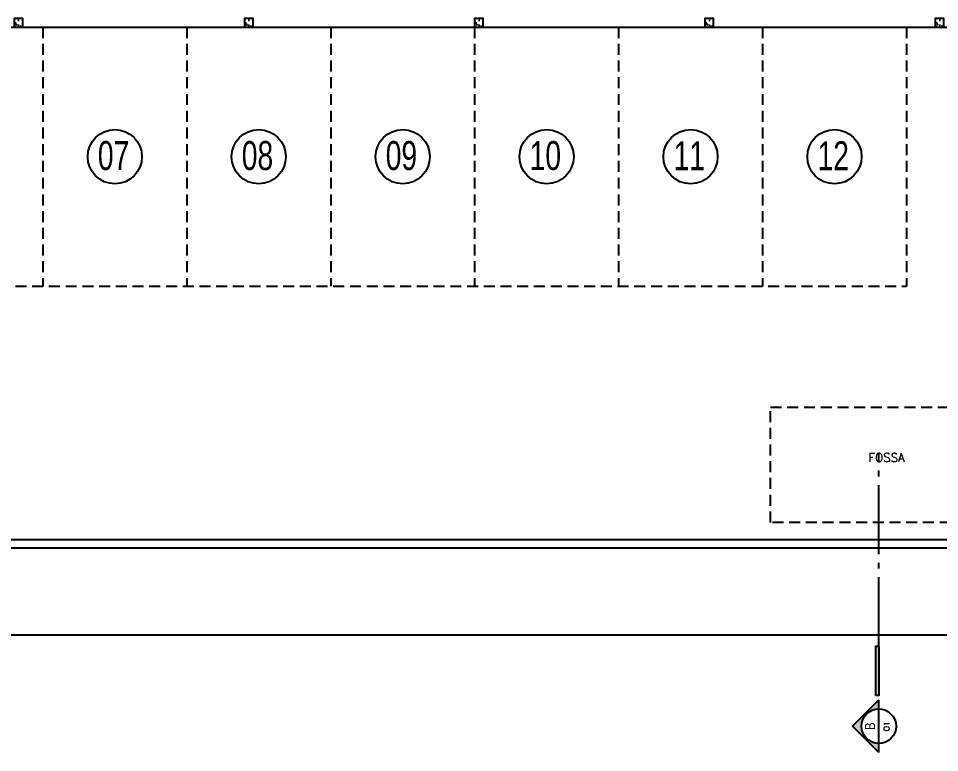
# Model space of a CAD drawing. Header units: millimetres. Extents: x 45003 to 46969, y 6653 to 6979.
# Drawn here: x 45064.44 to 45080.44, y 6859.14 to 6871.89 of the extents above; entities that cross this region are included whole.
import ezdxf
from ezdxf.enums import TextEntityAlignment as Align

# ---------------------------------------------------------------- set-up
doc = ezdxf.new("R2010")
doc.units = ezdxf.units.MM
for name, pattern in [('ACAD_ISO04W100', [30, 24, -3, 0, -3]), ('CONTINUO', [0]), ('HIDDEN', [9.525, 6.35, -3.175])]:
    doc.linetypes.add(name, pattern=pattern)
for name, color, linetype in [('ARQ-ALVENARIA', 4, 'Continuous'), ('ARQ-EIXOS', 2, 'ACAD_ISO04W100'), ('ARQ-ESTRUTURA', 6, 'Continuous'), ('ARQ-HACHURA', 253, 'Continuous'), ('ARQ-PENA-FINA-CINZA', 8, 'Continuous'), ('ARQ-PROJ-01', 1, 'HIDDEN'), ('ARQ-SÍMBOLOS', 2, 'Continuous'), ('ARQ-TEXTO2', 2, 'Continuous'), ('ARQ-TEXTO3', 3, 'Continuous'), ('ARQ-TEXTO4', 4, 'Continuous'), ('meio fio', 2, 'CONTINUO')]:
    doc.layers.add(name, color=color, linetype=linetype)
doc.styles.add('ARIAL', font='ARIALN.TTF', dxfattribs={"height": 0.18})
doc.styles.add('CELIO_COTA', font='technic_.ttf', dxfattribs={"width": 0.85})
doc.styles.add('ROMANS', font='romans.shx')

# ---------------------------------------------------------------- blocks, each defined once
blk = doc.blocks.new('Símbolo_Corte')
at = {"layer": 'ARQ-SÍMBOLOS'}
h = blk.add_hatch(color=256, dxfattribs=at)
h.dxf.hatch_style = 1
h.paths.add_polyline_path([(0, 0.915), (-0.915, 0), (-0.6, 0, -1), (0.6, 0), (0.915, 0)])
at = {"layer": 'ARQ-SÍMBOLOS', "ltscale": 0.1}
blk.add_hatch(color=256, dxfattribs=at).paths.add_polyline_path([(1.063, 0.1), (2.775, 0.1), (2.775, 0), (1.063, 0)])
at = {"layer": 'ARQ-SÍMBOLOS'}
for p, q in [((-0.915, 0), (-0.6, 0)), ((0.6, 0), (0.915, 0))]:
    blk.add_line(p, q, dxfattribs=at)
at = {"layer": 'ARQ-SÍMBOLOS', "color": 4}
blk.add_line((-0.6, 0), (0.6, 0), dxfattribs=at)
at = {"layer": 'ARQ-SÍMBOLOS'}
blk.add_lwpolyline([(-0.915, 0), (0, 0.915), (0.915, 0)], dxfattribs=at)
blk.add_lwpolyline([(1.063, 0.1), (2.775, 0.1), (2.775, 0), (1.063, 0)], close=True, dxfattribs=at)
blk.add_circle((0, 0), 0.6, dxfattribs=at)
at = {"layer": 'ARQ-TEXTO2', "style": 'ROMANS'}
blk.add_attdef('NUMERO-FOLHA', text='', height=0.2, dxfattribs=at).set_placement((0, -0.271), align=Align.MIDDLE_CENTER)
at = {"layer": 'ARQ-TEXTO4', "style": 'ARIAL'}
blk.add_attdef('NUMERO-DESENHO-NA-FOLHA', text='', height=0.35, dxfattribs=at).set_placement((0, 0.301), align=Align.MIDDLE_CENTER)

msp = doc.modelspace()

# ---------------------------------------------------------------- hatches: boundary and pattern name
at = {"layer": 'ARQ-HACHURA'}
h = msp.add_hatch(dxfattribs=at)
h.set_pattern_fill('AR-CONC', color=256, scale=0.03, double=1)
h.set_pattern_definition([(50, (45064.36648, 6871.73931), (0.21518, -0.01883), [0.0225, -0.2475]), (355, (45064.36648, 6871.7393), (-0.04163, 0.22566), [0.018, -0.198]), (100.45, (45064.38441, 6871.73774), (0.17355, 0.20683), [0.01912, -0.21034]), (46.18, (45064.36648, 6871.7993), (0.32017, -0.04966), [0.03375, -0.37125]), (96.64, (45064.39316, 6871.79517), (0.2804, 0.29224), [0.02868, -0.31551]), (351.18, (45064.36648, 6871.7993), (0.2804, 0.29224), [0.027, -0.297]), (21, (45064.39648, 6871.78431), (0.17907, -0.12079), [0.0225, -0.2475]), (326, (45064.39648, 6871.7843), (0.073, 0.21755), [0.018, -0.198]), (71.45, (45064.4114, 6871.77424), (0.25207, 0.09676), [0.01912, -0.21034]), (37.5, (45064.36648, 6871.73931), (0.003648, 0.099868), [0, -0.1956, 0, -0.201, 0, -0.19875]), (7.5, (45064.36648, 6871.73931), (0.07892, 0.118324), [0, -0.1146, 0, -0.1911, 0, -0.07575]), (327.5, (45064.29958, 6871.73931), (0.160147, -0.006766), [0, -0.075, 0, -0.234, 0, -0.3105]), (317.5, (45064.26958, 6871.73931), (0.174956, 0.03003), [0, -0.0975, 0, -0.1554, 0, -0.2205])])
h.paths.add_polyline_path([(45064.516, 6871.889), (45064.366, 6871.889), (45064.366, 6871.739), (45064.516, 6871.739)])
h = msp.add_hatch(dxfattribs=at)
h.set_pattern_fill('AR-CONC', color=256, scale=0.03, double=1)
h.set_pattern_definition([(50, (45068.36648, 6871.73931), (0.21518, -0.01883), [0.0225, -0.2475]), (355, (45068.36648, 6871.7393), (-0.04163, 0.22566), [0.018, -0.198]), (100.45, (45068.38441, 6871.73774), (0.17355, 0.20683), [0.01912, -0.21034]), (46.18, (45068.36648, 6871.7993), (0.32017, -0.04966), [0.03375, -0.37125]), (96.64, (45068.39316, 6871.79517), (0.2804, 0.29224), [0.02868, -0.31551]), (351.18, (45068.36648, 6871.7993), (0.2804, 0.29224), [0.027, -0.297]), (21, (45068.39648, 6871.78431), (0.17907, -0.12079), [0.0225, -0.2475]), (326, (45068.39648, 6871.7843), (0.073, 0.21755), [0.018, -0.198]), (71.45, (45068.4114, 6871.77424), (0.25207, 0.09676), [0.01912, -0.21034]), (37.5, (45068.36648, 6871.73931), (0.003648, 0.099868), [0, -0.1956, 0, -0.201, 0, -0.19875]), (7.5, (45068.36648, 6871.73931), (0.07892, 0.118324), [0, -0.1146, 0, -0.1911, 0, -0.07575]), (327.5, (45068.29958, 6871.73931), (0.160147, -0.006766), [0, -0.075, 0, -0.234, 0, -0.3105]), (317.5, (45068.26958, 6871.73931), (0.174956, 0.03003), [0, -0.0975, 0, -0.1554, 0, -0.2205])])
h.paths.add_polyline_path([(45068.516, 6871.889), (45068.366, 6871.889), (45068.366, 6871.739), (45068.516, 6871.739)])
h = msp.add_hatch(dxfattribs=at)
h.set_pattern_fill('AR-CONC', color=256, scale=0.03, double=1)
h.set_pattern_definition([(50, (45072.36648, 6871.73931), (0.21518, -0.01883), [0.0225, -0.2475]), (355, (45072.36648, 6871.7393), (-0.04163, 0.22566), [0.018, -0.198]), (100.45, (45072.38441, 6871.73774), (0.17355, 0.20683), [0.01912, -0.21034]), (46.18, (45072.36648, 6871.7993), (0.32017, -0.04966), [0.03375, -0.37125]), (96.64, (45072.39316, 6871.79517), (0.2804, 0.29224), [0.02868, -0.31551]), (351.18, (45072.36648, 6871.7993), (0.2804, 0.29224), [0.027, -0.297]), (21, (45072.39648, 6871.78431), (0.17907, -0.12079), [0.0225, -0.2475]), (326, (45072.39648, 6871.7843), (0.073, 0.21755), [0.018, -0.198]), (71.45, (45072.4114, 6871.77424), (0.25207, 0.09676), [0.01912, -0.21034]), (37.5, (45072.36648, 6871.73931), (0.003648, 0.099868), [0, -0.1956, 0, -0.201, 0, -0.19875]), (7.5, (45072.36648, 6871.73931), (0.07892, 0.118324), [0, -0.1146, 0, -0.1911, 0, -0.07575]), (327.5, (45072.29958, 6871.73931), (0.160147, -0.006766), [0, -0.075, 0, -0.234, 0, -0.3105]), (317.5, (45072.26958, 6871.73931), (0.174956, 0.03003), [0, -0.0975, 0, -0.1554, 0, -0.2205])])
h.paths.add_polyline_path([(45072.516, 6871.889), (45072.366, 6871.889), (45072.366, 6871.739), (45072.516, 6871.739)])
h = msp.add_hatch(dxfattribs=at)
h.set_pattern_fill('AR-CONC', color=256, scale=0.03, double=1)
h.set_pattern_definition([(50, (45076.36648, 6871.73931), (0.21518, -0.01883), [0.0225, -0.2475]), (355, (45076.36648, 6871.7393), (-0.04163, 0.22566), [0.018, -0.198]), (100.45, (45076.38441, 6871.73774), (0.17355, 0.20683), [0.01912, -0.21034]), (46.18, (45076.36648, 6871.7993), (0.32017, -0.04966), [0.03375, -0.37125]), (96.64, (45076.39316, 6871.79517), (0.2804, 0.29224), [0.02868, -0.31551]), (351.18, (45076.36648, 6871.7993), (0.2804, 0.29224), [0.027, -0.297]), (21, (45076.39648, 6871.78431), (0.17907, -0.12079), [0.0225, -0.2475]), (326, (45076.39648, 6871.7843), (0.073, 0.21755), [0.018, -0.198]), (71.45, (45076.4114, 6871.77424), (0.25207, 0.09676), [0.01912, -0.21034]), (37.5, (45076.36648, 6871.73931), (0.003648, 0.099868), [0, -0.1956, 0, -0.201, 0, -0.19875]), (7.5, (45076.36648, 6871.73931), (0.07892, 0.118324), [0, -0.1146, 0, -0.1911, 0, -0.07575]), (327.5, (45076.29958, 6871.73931), (0.160147, -0.006766), [0, -0.075, 0, -0.234, 0, -0.3105]), (317.5, (45076.26958, 6871.73931), (0.174956, 0.03003), [0, -0.0975, 0, -0.1554, 0, -0.2205])])
h.paths.add_polyline_path([(45076.516, 6871.889), (45076.366, 6871.889), (45076.366, 6871.739), (45076.516, 6871.739)])
h = msp.add_hatch(dxfattribs=at)
h.set_pattern_fill('AR-CONC', color=256, scale=0.03, double=1)
h.set_pattern_definition([(50, (45080.36648, 6871.73931), (0.21518, -0.01883), [0.0225, -0.2475]), (355, (45080.36648, 6871.7393), (-0.04163, 0.22566), [0.018, -0.198]), (100.45, (45080.38441, 6871.73774), (0.17355, 0.20683), [0.01912, -0.21034]), (46.18, (45080.36648, 6871.7993), (0.32017, -0.04966), [0.03375, -0.37125]), (96.64, (45080.39316, 6871.79517), (0.2804, 0.29224), [0.02868, -0.31551]), (351.18, (45080.36648, 6871.7993), (0.2804, 0.29224), [0.027, -0.297]), (21, (45080.39648, 6871.78431), (0.17907, -0.12079), [0.0225, -0.2475]), (326, (45080.39648, 6871.7843), (0.073, 0.21755), [0.018, -0.198]), (71.45, (45080.4114, 6871.77424), (0.25207, 0.09676), [0.01912, -0.21034]), (37.5, (45080.36648, 6871.73931), (0.003648, 0.099868), [0, -0.1956, 0, -0.201, 0, -0.19875]), (7.5, (45080.36648, 6871.73931), (0.07892, 0.118324), [0, -0.1146, 0, -0.1911, 0, -0.07575]), (327.5, (45080.29958, 6871.73931), (0.160147, -0.006766), [0, -0.075, 0, -0.234, 0, -0.3105]), (317.5, (45080.26958, 6871.73931), (0.174956, 0.03003), [0, -0.0975, 0, -0.1554, 0, -0.2205])])
h.paths.add_polyline_path([(45080.516, 6871.889), (45080.366, 6871.889), (45080.366, 6871.739), (45080.516, 6871.739)])

# ---------------------------------------------------------------- linework, layer by layer
at = {"layer": 'ARQ-ALVENARIA'}
for p, q in [((45089.366, 6862.839), (45027.016, 6862.839)), ((45089.516, 6862.689), (45026.866, 6862.689))]:
    msp.add_line(p, q, dxfattribs=at)
at = {"layer": 'ARQ-EIXOS', "ltscale": 0.05}
msp.add_line((45079.385, 6860.988), (45079.385, 6864.35), dxfattribs=at)
at = {"layer": 'ARQ-ESTRUTURA'}
for points in [[(45064.366, 6871.739), (45064.516, 6871.739), (45064.516, 6871.889), (45064.366, 6871.889)], [(45068.366, 6871.739), (45068.516, 6871.739), (45068.516, 6871.889), (45068.366, 6871.889)], [(45072.366, 6871.739), (45072.516, 6871.739), (45072.516, 6871.889), (45072.366, 6871.889)], [(45076.366, 6871.739), (45076.516, 6871.739), (45076.516, 6871.889), (45076.366, 6871.889)], [(45080.366, 6871.739), (45080.516, 6871.739), (45080.516, 6871.889), (45080.366, 6871.889)]]:
    msp.add_lwpolyline(points, close=True, dxfattribs=at)
at = {"layer": 'ARQ-PENA-FINA-CINZA'}
for p, q in [((45044.366, 6871.739), (45088.366, 6871.739)), ((45026.866, 6861.189), (45091.016, 6861.189))]:
    msp.add_line(p, q, dxfattribs=at)
at = {"layer": 'ARQ-PROJ-01', "ltscale": 0.03}
for p, q in [((45064.866, 6871.739), (45064.866, 6867.239)), ((45067.366, 6871.739), (45067.366, 6867.239)), ((45069.866, 6871.739), (45069.866, 6867.239)), ((45072.366, 6871.739), (45072.366, 6867.239)), ((45074.866, 6871.739), (45074.866, 6867.239)), ((45077.366, 6871.739), (45077.366, 6867.239)), ((45079.866, 6871.739), (45079.866, 6867.239)), ((45049.866, 6867.239), (45079.866, 6867.239))]:
    msp.add_line(p, q, dxfattribs=at)
msp.add_lwpolyline([(45077.506, 6865.139), (45081.506, 6865.139), (45081.506, 6863.139), (45077.506, 6863.139)], close=True, dxfattribs=at)
at = {"layer": 'meio fio', "linetype": 'Continuous'}
for centre in [(45066.116, 6869.489), (45068.616, 6869.489), (45071.116, 6869.489), (45073.616, 6869.489), (45076.116, 6869.489), (45078.616, 6869.489)]:
    msp.add_circle(centre, 0.471, dxfattribs=at)

# ---------------------------------------------------------------- block references
at = {"layer": 'ARQ-SÍMBOLOS', "ltscale": 0.03, "xscale": 0.5, "yscale": 0.5, "zscale": 0.5, "rotation": 90.00000000000001}
msp.add_blockref('Símbolo_Corte', (45079.385, 6859.6), dxfattribs=at).add_auto_attribs({'NUMERO-FOLHA': '01', 'NUMERO-DESENHO-NA-FOLHA': 'B'})

# ---------------------------------------------------------------- texts
at = {"layer": 'ARQ-TEXTO3', "insert": (45079.52, 6864.267), "char_height": 0.15, "attachment_point": 5, "style": 'ROMANS'}
msp.add_mtext('FOSSA', dxfattribs=at)
at = {"layer": 'meio fio', "linetype": 'Continuous', "char_height": 0.504, "attachment_point": 5, "style": 'CELIO_COTA'}
for s, insert in [('\\A1;07', (45066.094, 6869.505)), ('\\A1;08', (45068.594, 6869.505)), ('\\A1;09', (45071.094, 6869.505)), ('\\A1;10', (45073.594, 6869.505)), ('\\A1;12', (45078.594, 6869.505)), ('\\A1;11', (45076.094, 6869.505))]:
    msp.add_mtext(s, dxfattribs=dict(at, insert=insert))

doc.saveas('drawing.dxf')
